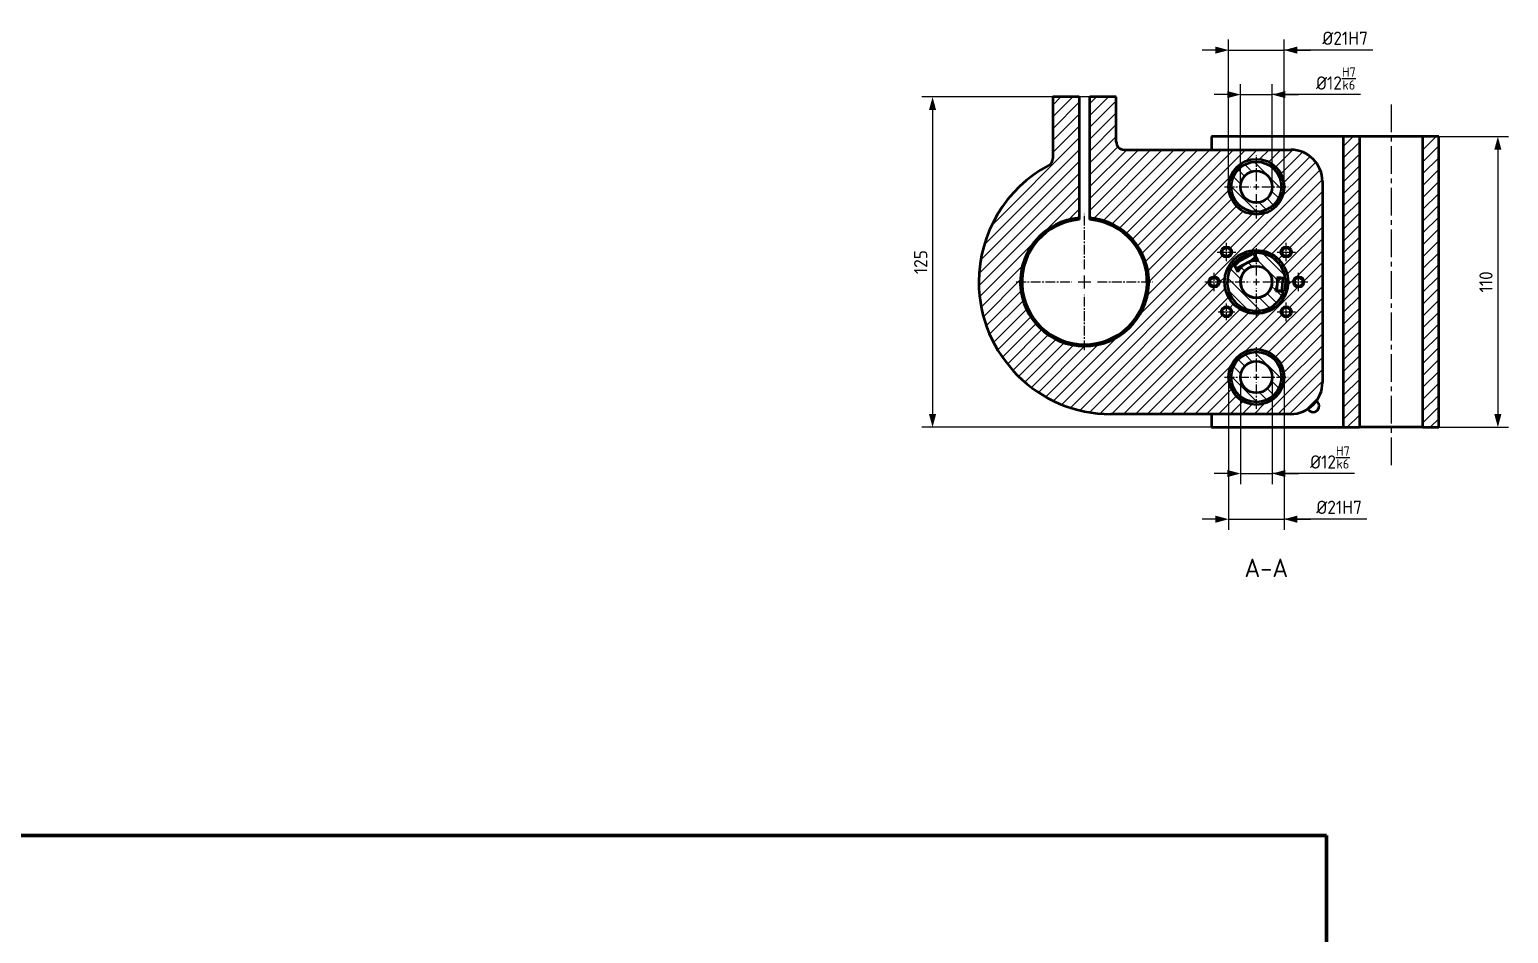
# Model space of a CAD drawing. Header units: millimetres. Extents: x -190 to 12889, y -227 to 3957.
# Drawn here: x 1975 to 2534, y 2264 to 2606 of the extents above; entities that cross this region are included whole.
import ezdxf

# ---------------------------------------------------------------- set-up
doc = ezdxf.new("R2010")
doc.units = ezdxf.units.MM
doc.header["$LTSCALE"] = 0.7
doc.header["$PDMODE"] = 35
doc.header["$PDSIZE"] = -4
doc.linetypes.add('CENTER2', pattern=[1.125, 0.75, -0.125, 0.125, -0.125])
doc.layers.get('0').update_dxf_attribs({"color": 255})
for name, color, linetype, lineweight in [('AM_5', 10, 'Continuous', 25), ('CON', 7, 'Continuous', 50), ('DIM', 94, 'Continuous', 25), ('KHUNGBV', 5, 'Continuous', 70)]:
    doc.layers.add(name, color=color, linetype=linetype, lineweight=lineweight)
doc.styles.add('TCVN-7284', font='tcvn+7284-2003r.ttf')
doc.dimstyles.new('TCVN_ISO-25_RadiusDia', dxfattribs={"dimtxt": 2.5, "dimasz": 2.5, "dimexe": 2, "dimexo": 0, "dimgap": 1, "dimtad": 1, "dimtoh": 1, "dimtxsty": 'TCVN-7284', "dimblk": 'Arrow', "dimcen": 0, "dimclrd": 256, "dimclre": 256, "dimclrt": 256, "dimadec": 0, "dimazin": 0, "dimtfac": 1, "dimtofl": 0, "dimtmove": 1, "dimatfit": 0, "dimldrblk": 'Arrow', "dimfxl": 1, "dimlwd": -1, "dimlwe": -1, "dimarcsym": 0})
pattern_1 = [(45, (-1043.6096, -738.1493), (-2.245064, 2.245064), [])]
pattern_2 = [(45, (1704.554, 2526.834), (-2.245064, 2.245064), [])]
pattern_3 = [(135, (254.2102, 564.0005), (-2.245064, -2.245064), [])]

# ---------------------------------------------------------------- blocks, each defined once
blk = doc.blocks.new('dfhjd')
at = {"layer": 'KHUNGBV', "color": 9, "ltscale": 5}
for p, q in [((6559.44, 3469.71), (7718.44, 3469.71)), ((7718.44, 3469.71), (7718.44, 2639.71))]:
    blk.add_line(p, q, dxfattribs=at)
blk = doc.blocks.new('Arrow')
at = {"layer": 'DIM'}
blk.add_solid([(-1, 0.27), (-1, -0.27), (0, 0)], dxfattribs=at)
blk = doc.blocks.new('*D867')
at = {"layer": 'Defpoints', "color": 0, "ltscale": 0.2, "transparency": 16777216}
for p in [(2385.95, 2580.49), (2316.44, 2455.49), (2507.95, 2455.49)]:
    blk.add_point(p, dxfattribs=at)
at = {"layer": 'DIM', "ltscale": 0.2, "transparency": 16777216}
for p, q in [((2385.95, 2580.49), (2312.44, 2580.49)), ((2316.44, 2575.49), (2316.44, 2460.49)), ((2507.95, 2455.49), (2312.44, 2455.49))]:
    blk.add_line(p, q, dxfattribs=at)
at = {"layer": 'DIM', "ltscale": 0.2, "transparency": 16777216, "xscale": 5.000000000000284, "yscale": 5.000000000000284, "zscale": 5.000000000000284}
for p, rotation in [((2316.44, 2580.49), 90), ((2316.44, 2455.49), 270)]:
    blk.add_blockref('Arrow', p, dxfattribs=dict(at, rotation=rotation))
at = {"layer": 'DIM', "ltscale": 0.2, "transparency": 16777216, "insert": (2311.94, 2517.99), "char_height": 5, "attachment_point": 5, "rotation": 90, "style": 'TCVN-7284'}
blk.add_mtext('125', dxfattribs=at)
blk = doc.blocks.new('*D870')
at = {"layer": 'Defpoints', "color": 0, "ltscale": 0.2, "transparency": 16777216}
for p in [(2444.95, 2581.38), (2432.95, 2546.49), (2444.95, 2546.49)]:
    blk.add_point(p, dxfattribs=at)
at = {"layer": 'DIM', "ltscale": 0.2, "transparency": 16777216}
for p, q in [((2432.95, 2546.49), (2432.95, 2585.38)), ((2444.95, 2546.49), (2444.95, 2585.38)), ((2427.95, 2581.38), (2422.95, 2581.38)), ((2432.95, 2581.38), (2444.95, 2581.38)), ((2478.31, 2581.38), (2444.95, 2581.38)), ((2449.95, 2581.38), (2454.95, 2581.38))]:
    blk.add_line(p, q, dxfattribs=at)
at = {"layer": 'DIM', "ltscale": 0.2, "transparency": 16777216, "xscale": 5.000000000000284, "yscale": 5.000000000000284, "zscale": 5.000000000000284}
blk.add_blockref('Arrow', (2432.95, 2581.38), dxfattribs=at)
at = {"layer": 'DIM', "ltscale": 0.2, "transparency": 16777216, "xscale": 5.000000000000284, "yscale": 5.000000000000284, "zscale": 5.000000000000284, "rotation": 180}
blk.add_blockref('Arrow', (2444.95, 2581.38), dxfattribs=at)
at = {"layer": 'DIM', "ltscale": 0.2, "transparency": 16777216, "insert": (2469.04, 2587.46), "char_height": 5, "attachment_point": 5, "style": 'TCVN-7284'}
blk.add_mtext('%%c12{\\H0.7x;\\SH7/k6;}', dxfattribs=at)
blk = doc.blocks.new('*D871')
at = {"layer": 'Defpoints', "color": 0, "ltscale": 0.2, "transparency": 16777216}
for p in [(2449.45, 2598.21), (2428.45, 2546.49), (2449.45, 2546.49)]:
    blk.add_point(p, dxfattribs=at)
at = {"layer": 'DIM', "ltscale": 0.2, "transparency": 16777216}
for p, q in [((2428.45, 2546.49), (2428.45, 2602.21)), ((2449.45, 2546.49), (2449.45, 2602.21)), ((2423.45, 2598.21), (2418.45, 2598.21)), ((2428.45, 2598.21), (2449.45, 2598.21)), ((2483.04, 2598.21), (2449.45, 2598.21)), ((2454.45, 2598.21), (2459.45, 2598.21))]:
    blk.add_line(p, q, dxfattribs=at)
at = {"layer": 'DIM', "ltscale": 0.2, "transparency": 16777216, "xscale": 5.000000000000284, "yscale": 5.000000000000284, "zscale": 5.000000000000284}
blk.add_blockref('Arrow', (2428.45, 2598.21), dxfattribs=at)
at = {"layer": 'DIM', "ltscale": 0.2, "transparency": 16777216, "xscale": 5.000000000000284, "yscale": 5.000000000000284, "zscale": 5.000000000000284, "rotation": 180}
blk.add_blockref('Arrow', (2449.45, 2598.21), dxfattribs=at)
at = {"layer": 'DIM', "ltscale": 0.2, "transparency": 16777216, "insert": (2472.54, 2602.71), "char_height": 5, "attachment_point": 5, "style": 'TCVN-7284'}
blk.add_mtext('%%c21H7', dxfattribs=at)
blk = doc.blocks.new('*D872')
at = {"layer": 'Defpoints', "color": 0, "ltscale": 0.2, "transparency": 16777216}
for p in [(2432.95, 2474.49), (2444.95, 2474.49), (2444.95, 2437.98)]:
    blk.add_point(p, dxfattribs=at)
at = {"layer": 'DIM', "ltscale": 0.2, "transparency": 16777216}
for p, q in [((2432.95, 2474.49), (2432.95, 2433.98)), ((2444.95, 2474.49), (2444.95, 2433.98)), ((2427.95, 2437.98), (2422.95, 2437.98)), ((2432.95, 2437.98), (2444.95, 2437.98)), ((2476.06, 2437.98), (2444.95, 2437.98)), ((2449.95, 2437.98), (2454.95, 2437.98))]:
    blk.add_line(p, q, dxfattribs=at)
at = {"layer": 'DIM', "ltscale": 0.2, "transparency": 16777216, "xscale": 5.000000000000284, "yscale": 5.000000000000284, "zscale": 5.000000000000284}
blk.add_blockref('Arrow', (2432.95, 2437.98), dxfattribs=at)
at = {"layer": 'DIM', "ltscale": 0.2, "transparency": 16777216, "xscale": 5.000000000000284, "yscale": 5.000000000000284, "zscale": 5.000000000000284, "rotation": 180}
blk.add_blockref('Arrow', (2444.95, 2437.98), dxfattribs=at)
at = {"layer": 'DIM', "ltscale": 0.2, "transparency": 16777216, "insert": (2466.79, 2444.06), "char_height": 5, "attachment_point": 5, "style": 'TCVN-7284'}
blk.add_mtext('%%c12{\\H0.7x;\\SH7/k6;}', dxfattribs=at)
blk = doc.blocks.new('*D873')
at = {"layer": 'Defpoints', "color": 0, "ltscale": 0.2, "transparency": 16777216}
for p in [(2428.45, 2474.49), (2449.45, 2474.49), (2449.45, 2420.7)]:
    blk.add_point(p, dxfattribs=at)
at = {"layer": 'DIM', "ltscale": 0.2, "transparency": 16777216}
for p, q in [((2428.45, 2474.49), (2428.45, 2416.7)), ((2449.45, 2474.49), (2449.45, 2416.7)), ((2423.45, 2420.7), (2418.45, 2420.7)), ((2428.45, 2420.7), (2449.45, 2420.7)), ((2480.77, 2420.7), (2449.45, 2420.7)), ((2454.45, 2420.7), (2459.45, 2420.7))]:
    blk.add_line(p, q, dxfattribs=at)
at = {"layer": 'DIM', "ltscale": 0.2, "transparency": 16777216, "xscale": 5.000000000000284, "yscale": 5.000000000000284, "zscale": 5.000000000000284}
blk.add_blockref('Arrow', (2428.45, 2420.7), dxfattribs=at)
at = {"layer": 'DIM', "ltscale": 0.2, "transparency": 16777216, "xscale": 5.000000000000284, "yscale": 5.000000000000284, "zscale": 5.000000000000284, "rotation": 180}
blk.add_blockref('Arrow', (2449.45, 2420.7), dxfattribs=at)
at = {"layer": 'DIM', "ltscale": 0.2, "transparency": 16777216, "insert": (2470.27, 2425.2), "char_height": 5, "attachment_point": 5, "style": 'TCVN-7284'}
blk.add_mtext('%%c21H7', dxfattribs=at)
blk = doc.blocks.new('*D868')
at = {"layer": 'Defpoints', "color": 0, "ltscale": 0.2, "transparency": 16777216}
for p in [(2507.95, 2565.49), (2507.95, 2455.49), (2530.32, 2455.49)]:
    blk.add_point(p, dxfattribs=at)
at = {"layer": 'DIM', "ltscale": 0.2, "transparency": 16777216}
for p, q in [((2507.95, 2565.49), (2534.32, 2565.49)), ((2530.32, 2560.49), (2530.32, 2460.49)), ((2507.95, 2455.49), (2534.32, 2455.49))]:
    blk.add_line(p, q, dxfattribs=at)
at = {"layer": 'DIM', "ltscale": 0.2, "transparency": 16777216, "xscale": 5.000000000000284, "yscale": 5.000000000000284, "zscale": 5.000000000000284}
for p, rotation in [((2530.32, 2565.49), 90), ((2530.32, 2455.49), 270)]:
    blk.add_blockref('Arrow', p, dxfattribs=dict(at, rotation=rotation))
at = {"layer": 'DIM', "ltscale": 0.2, "transparency": 16777216, "insert": (2525.82, 2510.49), "char_height": 5, "attachment_point": 5, "rotation": 90, "style": 'TCVN-7284'}
blk.add_mtext('110', dxfattribs=at)
blk = doc.blocks.new('*U825')
at = {"layer": 'AM_5', "color": 0, "linetype": 'CENTER2', "ltscale": 7, "transparency": 16777216}
for p, q in [((0, 4.86), (0, 25.82)), ((-25.82, 0), (-4.86, 0)), ((4.86, 0), (25.82, 0)), ((0, -25.82), (0, -4.86))]:
    blk.add_line(p, q, dxfattribs=at)
at = {"layer": 'AM_5', "color": 0, "linetype": 'Continuous', "ltscale": 7, "transparency": 16777216}
for p, q in [((-2.43, 0), (2.43, 0)), ((0, -2.43), (0, 2.43))]:
    blk.add_line(p, q, dxfattribs=at)
blk = doc.blocks.new('*U829')
at = {"layer": 'AM_5', "color": 0, "linetype": 'CENTER2', "ltscale": 7, "transparency": 16777216}
for p, q in [((0, 2.1), (0, 12)), ((-12, 0), (-2.1, 0)), ((2.1, 0), (12, 0)), ((0, -12), (0, -2.1))]:
    blk.add_line(p, q, dxfattribs=at)
at = {"layer": 'AM_5', "color": 0, "linetype": 'Continuous', "ltscale": 7, "transparency": 16777216}
for p, q in [((-1.05, 0), (1.05, 0)), ((0, -1.05), (0, 1.05))]:
    blk.add_line(p, q, dxfattribs=at)
blk = doc.blocks.new('*U830')
at = {"layer": 'AM_5', "color": 0, "linetype": 'CENTER2', "ltscale": 7, "transparency": 16777216}
for p, q in [((0, 2.4), (0, 13.5)), ((-13.5, 0), (-2.4, 0)), ((2.4, 0), (13.5, 0)), ((0, -13.5), (0, -2.4))]:
    blk.add_line(p, q, dxfattribs=at)
at = {"layer": 'AM_5', "color": 0, "linetype": 'Continuous', "ltscale": 7, "transparency": 16777216}
for p, q in [((-1.2, 0), (1.2, 0)), ((0, -1.2), (0, 1.2))]:
    blk.add_line(p, q, dxfattribs=at)
blk = doc.blocks.new('*U831')
at = {"layer": 'AM_5', "color": 0, "linetype": 'CENTER2', "ltscale": 7, "transparency": 16777216}
for p, q in [((0, 2.1), (0, 12)), ((-12, 0), (-2.1, 0)), ((2.1, 0), (12, 0)), ((0, -12), (0, -2.1))]:
    blk.add_line(p, q, dxfattribs=at)
at = {"layer": 'AM_5', "color": 0, "linetype": 'Continuous', "ltscale": 7, "transparency": 16777216}
for p, q in [((-1.05, 0), (1.05, 0)), ((0, -1.05), (0, 1.05))]:
    blk.add_line(p, q, dxfattribs=at)
blk = doc.blocks.new('*U832')
at = {"layer": 'AM_5', "color": 0, "linetype": 'CENTER2', "ltscale": 7, "transparency": 16777216}
for p, q in [((-3.5, 0), (-0.4, 0)), ((0, 0.4), (0, 3.5)), ((0.4, 0), (3.5, 0)), ((0, -3.5), (0, -0.4))]:
    blk.add_line(p, q, dxfattribs=at)
at = {"layer": 'AM_5', "color": 0, "linetype": 'Continuous', "ltscale": 7, "transparency": 16777216}
for p, q in [((-0.2, 0), (0.2, 0)), ((0, -0.2), (0, 0.2))]:
    blk.add_line(p, q, dxfattribs=at)
blk = doc.blocks.new('*U833')
at = {"layer": 'AM_5', "color": 0, "linetype": 'CENTER2', "ltscale": 7, "transparency": 16777216}
for p, q in [((-3.5, 0), (-0.4, 0)), ((0, 0.4), (0, 3.5)), ((0.4, 0), (3.5, 0)), ((0, -3.5), (0, -0.4))]:
    blk.add_line(p, q, dxfattribs=at)
at = {"layer": 'AM_5', "color": 0, "linetype": 'Continuous', "ltscale": 7, "transparency": 16777216}
for p, q in [((-0.2, 0), (0.2, 0)), ((0, -0.2), (0, 0.2))]:
    blk.add_line(p, q, dxfattribs=at)
blk = doc.blocks.new('*U834')
at = {"layer": 'AM_5', "color": 0, "linetype": 'CENTER2', "ltscale": 7, "transparency": 16777216}
for p, q in [((-3.5, 0), (-0.4, 0)), ((0, 0.4), (0, 3.5)), ((0.4, 0), (3.5, 0)), ((0, -3.5), (0, -0.4))]:
    blk.add_line(p, q, dxfattribs=at)
at = {"layer": 'AM_5', "color": 0, "linetype": 'Continuous', "ltscale": 7, "transparency": 16777216}
for p, q in [((-0.2, 0), (0.2, 0)), ((0, -0.2), (0, 0.2))]:
    blk.add_line(p, q, dxfattribs=at)
blk = doc.blocks.new('*U835')
at = {"layer": 'AM_5', "color": 0, "linetype": 'CENTER2', "ltscale": 7, "transparency": 16777216}
for p, q in [((-3.5, 0), (-0.4, 0)), ((0, 0.4), (0, 3.5)), ((0.4, 0), (3.5, 0)), ((0, -3.5), (0, -0.4))]:
    blk.add_line(p, q, dxfattribs=at)
at = {"layer": 'AM_5', "color": 0, "linetype": 'Continuous', "ltscale": 7, "transparency": 16777216}
for p, q in [((-0.2, 0), (0.2, 0)), ((0, -0.2), (0, 0.2))]:
    blk.add_line(p, q, dxfattribs=at)
blk = doc.blocks.new('*U836')
at = {"layer": 'AM_5', "color": 0, "linetype": 'CENTER2', "ltscale": 7, "transparency": 16777216}
for p, q in [((-3.11, 0), (-0.322, 0)), ((0, 0.322), (0, 3.11)), ((0.322, 0), (3.11, 0)), ((0, -3.11), (0, -0.322))]:
    blk.add_line(p, q, dxfattribs=at)
at = {"layer": 'AM_5', "color": 0, "linetype": 'Continuous', "ltscale": 7, "transparency": 16777216}
for p, q in [((-0.161, 0), (0.161, 0)), ((0, -0.161), (0, 0.161))]:
    blk.add_line(p, q, dxfattribs=at)
blk = doc.blocks.new('*U837')
at = {"layer": 'AM_5', "color": 0, "linetype": 'CENTER2', "ltscale": 7, "transparency": 16777216}
for p, q in [((-3.5, 0), (-0.4, 0)), ((0, 0.4), (0, 3.5)), ((0.4, 0), (3.5, 0)), ((0, -3.5), (0, -0.4))]:
    blk.add_line(p, q, dxfattribs=at)
at = {"layer": 'AM_5', "color": 0, "linetype": 'Continuous', "ltscale": 7, "transparency": 16777216}
for p, q in [((-0.2, 0), (0.2, 0)), ((0, -0.2), (0, 0.2))]:
    blk.add_line(p, q, dxfattribs=at)
blk = doc.blocks.new('*U864')
at = {"layer": 'AM_5', "color": 0, "linetype": 'CENTER2', "ltscale": 20, "transparency": 16777216}
blk.add_line((0, 67.14), (0, -70.94), dxfattribs=at)

msp = doc.modelspace()

# ---------------------------------------------------------------- hatches: boundary and pattern name
at = {"linetype": 'Continuous', "lineweight": 18}
h = msp.add_hatch(dxfattribs=at)
h.set_pattern_fill('ANSI31', color=92, style=0)
h.set_pattern_definition([(45, (254.2102, 564.0005), (-2.245064, 2.245064), [])])
edge = h.paths.add_edge_path(flags=0)
edge.add_line((2383.9462, 2460.4853), (2451.9462, 2460.4853))
edge.add_arc((2451.9462, 2472.4853), 12, 270, 360)
edge.add_line((2463.9462, 2472.4853), (2463.9462, 2548.4853))
edge.add_arc((2451.9462, 2548.4853), 12, 0, 90)
edge.add_line((2451.9462, 2560.4853), (2388.9462, 2560.4853))
edge.add_arc((2388.9462, 2563.4853), 3, 180, 270, ccw=False)
edge.add_line((2385.9462, 2563.4853), (2385.9462, 2580.4853))
edge.add_line((2385.9462, 2580.4853), (2375.9462, 2580.4853))
edge.add_line((2375.9462, 2580.4853), (2375.9462, 2534.7198))
edge.add_arc((2373.9462, 2510.4853), 24.3168, -265.282232, 85.282232, ccw=False)
edge.add_line((2371.9462, 2534.7198), (2371.9462, 2580.4853))
edge.add_line((2371.9462, 2580.4853), (2361.9462, 2580.4853))
edge.add_line((2361.9462, 2580.4853), (2361.9462, 2557.2186))
edge.add_arc((2358.9462, 2557.2186), 3, 298.144581, 360, ccw=False)
edge.add_arc((2383.9462, 2510.4853), 50, 118.144581, 180)
edge.add_arc((2383.9462, 2510.4853), 50, 180, 270)
edge = h.paths.add_edge_path(flags=0)
edge.add_arc((2454.9462, 2510.4853), 2, 0, 360)
edge = h.paths.add_edge_path(flags=0)
edge.add_arc((2450.2599, 2499.1716), 2, 0, 360)
edge = h.paths.add_edge_path(flags=0)
edge.add_arc((2427.6325, 2499.1716), 2, 0, 360)
edge = h.paths.add_edge_path(flags=0)
edge.add_arc((2422.9462, 2510.4853), 2, 0, 360)
edge = h.paths.add_edge_path(flags=0)
edge.add_arc((2427.6325, 2521.799), 2, 0, 360)
edge = h.paths.add_edge_path(flags=0)
edge.add_arc((2450.2599, 2521.799), 2, 0, 360)
edge = h.paths.add_edge_path(flags=0)
edge.add_arc((2438.9462, 2510.4853), 12, 0, 360)
edge = h.paths.add_edge_path(flags=0)
edge.add_arc((2438.9462, 2546.4853), 10.5, 0, 360)
edge = h.paths.add_edge_path(flags=0)
edge.add_arc((2438.9462, 2474.4853), 10.5, 0, 360)
h = msp.add_hatch(dxfattribs=at)
h.set_pattern_fill('ANSI31', color=92, style=0)
h.set_pattern_definition(pattern_1)
h.paths.add_polyline_path([(2471.9462, 2565.4853), (2471.9462, 2455.4853), (2477.9462, 2455.4853), (2477.9462, 2565.4853)], flags=0)
h = msp.add_hatch(dxfattribs=at)
h.set_pattern_fill('ANSI31', color=92, style=0)
h.set_pattern_definition(pattern_1)
h.paths.add_polyline_path([(2501.9462, 2455.4853), (2507.9462, 2455.4853), (2507.9462, 2565.4853), (2501.9462, 2565.4853)], flags=0)
h = msp.add_hatch(dxfattribs=at)
h.set_pattern_fill('ANSI31', color=6, angle=90, style=0)
h.set_pattern_definition(pattern_3)
edge = h.paths.add_edge_path(flags=0)
edge.add_arc((2438.9462, 2546.4853), 9.5, 0, 360)
edge = h.paths.add_edge_path(flags=0)
edge.add_arc((2438.9462, 2546.4853), 6, 0, 360)
at = {"linetype": 'Continuous'}
h = msp.add_hatch(dxfattribs=at)
h.set_pattern_fill('ANSI31', angle=90, style=0)
h.set_pattern_definition(pattern_3)
edge = h.paths.add_edge_path(flags=0)
edge.add_line((2437.9646, 2521.4415), (2439.5732, 2518.4607))
edge.add_arc((2438.9462, 2510.4853), 8, 85.50483, 151.205552)
edge.add_line((2431.9354, 2514.3387), (2430.3267, 2517.3194))
edge.add_arc((2438.9462, 2510.4853), 11, 141.590408, 340.448463)
edge.add_line((2449.312, 2506.8041), (2446.2108, 2507.1349))
edge.add_arc((2438.9462, 2510.4853), 8, 335.240475, 372.585219)
edge.add_line((2446.754, 2512.2285), (2449.8552, 2511.8978))
edge.add_arc((2438.9462, 2510.4853), 11, 7.377231, 95.119974)
edge = h.paths.add_edge_path(flags=0)
edge.add_arc((2438.9462, 2510.4853), 6, 0, 360)
at = {"linetype": 'Continuous', "lineweight": 18}
h = msp.add_hatch(dxfattribs=at)
h.set_pattern_fill('ANSI31', style=0)
h.set_pattern_definition(pattern_2)
h.paths.add_polyline_path([(2446.6486, 2507.2693), (2448.6373, 2507.0572), (2449.1423, 2511.7927), (2447.1536, 2512.0048)], flags=0)
h = msp.add_hatch(dxfattribs=at)
h.set_pattern_fill('ANSI31', color=6, angle=90, style=0)
h.set_pattern_definition(pattern_3)
edge = h.paths.add_edge_path(flags=0)
edge.add_arc((2438.9462, 2474.4853), 9.5, 0, 360)
edge = h.paths.add_edge_path(flags=0)
edge.add_arc((2438.9462, 2474.4853), 6, 0, 360)
at = {"layer": 'CON', "linetype": 'Continuous'}
h = msp.add_hatch(dxfattribs=at)
h.set_pattern_fill('ANSI31', style=0)
h.set_pattern_definition(pattern_2)
h.paths.add_polyline_path([(2438.8743, 2519.5372), (2437.9244, 2521.2973), (2430.4693, 2517.2738), (2431.4192, 2515.5138)], flags=0)

# ---------------------------------------------------------------- linework, layer by layer
at = {"layer": 'CON', "color": 7, "linetype": 'Continuous'}
for p, q in [((2361.9462, 2580.4853), (2361.9462, 2557.2186)), ((2371.9462, 2580.4853), (2361.9462, 2580.4853)), ((2371.9462, 2580.4853), (2371.9462, 2534.7198)), ((2375.9462, 2534.7198), (2375.9462, 2580.4853)), ((2385.9462, 2580.4853), (2375.9462, 2580.4853)), ((2385.9462, 2563.4853), (2385.9462, 2580.4853)), ((2421.9462, 2565.4853), (2421.9462, 2560.4853)), ((2471.9462, 2565.4853), (2421.9462, 2565.4853)), ((2477.9462, 2565.4853), (2471.9462, 2565.4853)), ((2471.9462, 2455.4853), (2471.9462, 2565.4853)), ((2477.9462, 2565.4853), (2477.9462, 2455.4853)), ((2501.9462, 2565.4853), (2477.9462, 2565.4853)), ((2501.9462, 2455.4853), (2501.9462, 2565.4853)), ((2507.9462, 2565.4853), (2501.9462, 2565.4853)), ((2507.9462, 2455.4853), (2507.9462, 2565.4853)), ((2388.9462, 2560.4853), (2451.9462, 2560.4853)), ((2463.9462, 2548.4853), (2463.9462, 2472.4853)), ((2371.9462, 2534.7198), (2371.9462, 2534.0595)), ((2375.9462, 2534.0595), (2375.9462, 2534.7198)), ((2437.9244, 2521.2973), (2430.4693, 2517.2738)), ((2438.8743, 2519.5372), (2431.4192, 2515.5138)), ((2437.9244, 2521.2973), (2438.8743, 2519.5372)), ((2439.5732, 2518.4607), (2437.9646, 2521.4415)), ((2430.3267, 2517.3194), (2431.9354, 2514.3387)), ((2431.4192, 2515.5138), (2430.4693, 2517.2738)), ((2449.8552, 2511.8978), (2446.754, 2512.2285)), ((2446.2108, 2507.1349), (2449.312, 2506.8041)), ((2446.6486, 2507.2693), (2446.6295, 2507.0902)), ((2446.6486, 2507.2693), (2447.1536, 2512.0048)), ((2448.6373, 2507.0572), (2446.6486, 2507.2693)), ((2447.1727, 2512.1838), (2447.1536, 2512.0048)), ((2447.1536, 2512.0048), (2449.1423, 2511.7927)), ((2448.6373, 2507.0572), (2448.6182, 2506.8781)), ((2448.6373, 2507.0572), (2449.1423, 2511.7927)), ((2449.1614, 2511.9717), (2449.1423, 2511.7927)), ((2437.2927, 2468.7588), (2437.214, 2468.7429)), ((2451.9462, 2460.4853), (2383.9462, 2460.4853)), ((2421.9462, 2460.4853), (2421.9462, 2455.4853)), ((2421.9462, 2455.4853), (2471.9462, 2455.4853)), ((2471.9462, 2455.4853), (2477.9462, 2455.4853)), ((2501.9462, 2455.4853), (2477.9462, 2455.4853)), ((2501.9462, 2455.4853), (2507.9462, 2455.4853))]:
    msp.add_line(p, q, dxfattribs=at)
for centre, radius in [((2438.9462, 2546.4853), 10.5), ((2438.9462, 2546.4853), 9.5), ((2438.9462, 2546.4853), 6), ((2427.6325, 2521.799), 2), ((2427.6325, 2521.799), 1.61), ((2450.2599, 2521.799), 2), ((2450.2599, 2521.799), 1.61), ((2438.9462, 2510.4853), 12), ((2422.9462, 2510.4853), 2), ((2438.9462, 2510.4853), 6), ((2454.9462, 2510.4853), 2), ((2422.9462, 2510.4853), 1.61), ((2454.9462, 2510.4853), 1.61), ((2427.6325, 2499.1716), 2), ((2450.2599, 2499.1716), 2), ((2427.6325, 2499.1716), 1.61), ((2450.2599, 2499.1716), 1.61), ((2438.9462, 2474.4853), 10.5), ((2438.9462, 2474.4853), 9.5), ((2438.9462, 2474.4853), 6)]:
    msp.add_circle(centre, radius, dxfattribs=at)
for centre, radius, start, end in [((2388.9462, 2563.4853), 3, 180, 270), ((2358.9462, 2557.2186), 3, 298.144581, 0), ((2451.9462, 2548.4853), 12, 0, 90), ((2383.9462, 2510.4853), 50, 118.144581, 180), ((2373.9462, 2510.4853), 24.3168, 94.717768, 85.282232), ((2373.9462, 2510.4853), 23.6588, 94.849294, 85.150706), ((2438.9462, 2510.4853), 8, 85.50483, 151.205552), ((2438.9462, 2510.4853), 11, 7.377231, 95.119974), ((2438.9462, 2510.4853), 11, 141.590408, 340.448463), ((2438.9462, 2510.4853), 6, 100.26587, 10.26587), ((2438.9462, 2510.4853), 8, 335.240475, 12.585219), ((2383.9462, 2510.4853), 50, 180, 270), ((2451.9462, 2472.4853), 12, 270, 0), ((2460.4462, 2463.4853), 2.25, 208.47587, 270), ((2460.4462, 2463.4853), 2.25, 270, 58.250976)]:
    msp.add_arc(centre, radius, start, end, dxfattribs=at)
for points, knots in [([(2430.3267, 2517.3194), (2430.3417, 2517.3382), (2430.4471, 2517.4706), (2430.7887, 2517.8836), (2431.5752, 2518.685), (2432.6858, 2519.5728), (2433.9945, 2520.3451), (2435.3168, 2520.8978), (2436.5337, 2521.2392), (2437.4854, 2521.3956), (2437.818, 2521.4274), (2437.9646, 2521.4415)], [0, 0, 0, 0, 0.020139219, 0.141520135, 0.269491917, 0.402684561, 0.529107278, 0.648159624, 0.769087226, 0.89828588, 1, 1, 1, 1]), ([(2449.8494, 2511.8984), (2449.8564, 2511.8594), (2449.9313, 2511.4368), (2449.9765, 2510.3561), (2449.8594, 2508.8774), (2449.5964, 2507.6298), (2449.3801, 2507.0368), (2449.2958, 2506.8059)], [0, 0, 0, 0, 0.0289833, 0.31398228, 0.58303257, 0.83758243, 1, 1, 1, 1])]:
    msp.add_open_spline(points, degree=3, knots=knots, dxfattribs=at)

# ---------------------------------------------------------------- block references
at = {"layer": 'AM_5', "linetype": 'CENTER2', "ltscale": 20}
msp.add_blockref('*U864', (2489.9462, 2510.4853), dxfattribs=at)
at = {"layer": 'AM_5', "linetype": 'CENTER2', "ltscale": 7}
for name, p in [('*U829', (2438.9462, 2546.4853)), ('*U825', (2373.9462, 2510.4853)), ('*U832', (2427.6325, 2521.799)), ('*U830', (2438.9462, 2510.4853)), ('*U833', (2450.2599, 2521.799)), ('*U837', (2422.9462, 2510.4853)), ('*U834', (2454.9462, 2510.4853)), ('*U836', (2427.6325, 2499.1716)), ('*U835', (2450.2599, 2499.1716)), ('*U831', (2438.9462, 2474.4853))]:
    msp.add_blockref(name, p, dxfattribs=at)
at = {"layer": 'AM_5', "xscale": 0.75, "yscale": 0.75, "zscale": 0.75}
msp.add_blockref('dfhjd', (-3323.3385, -301.25), dxfattribs=at)

# ---------------------------------------------------------------- texts
at = {"insert": (2434.4295, 2405.7762), "char_height": 7, "width": 65.664251, "attachment_point": 1, "style": 'TCVN-7284'}
msp.add_mtext('A-A', dxfattribs=at)

# ---------------------------------------------------------------- dimensions: what is measured, and where the dimension line sits
at = {"layer": 'DIM', "ltscale": 0.2}
for base, p1, p2, text, picture, middle in [((2449.4462, 2598.2082), (2428.4462, 2546.4853), (2449.4462, 2546.4853), '<>H7', '*D871', (2472.5367, 2598.2082)), ((2444.9462, 2581.3805), (2432.9462, 2546.4853), (2444.9462, 2546.4853), '<>{\\H0.7x;\\SH7/k6;}', '*D870', (2469.04, 2578.8782)), ((2449.4462, 2420.7032), (2428.4462, 2474.4853), (2449.4462, 2474.4853), '<>H7', '*D873', (2470.27, 2422.2475)), ((2444.9462, 2437.9817), (2432.9462, 2474.4853), (2444.9462, 2474.4853), '<>{\\H0.7x;\\SH7/k6;}', '*D872', (2466.7863, 2438.8656))]:
    dim = msp.add_linear_dim(base=base, p1=p1, p2=p2, text=text, dimstyle='TCVN_ISO-25_RadiusDia', override={"dimscale": 2, "dimpost": '%%c<>'}, dxfattribs=at)
    dim.commit()
    dim.dimension.update_dxf_attribs({"geometry": picture, "text_midpoint": middle, "dimtype": 160})
dim = msp.add_linear_dim(base=(2316.436, 2455.4853), p1=(2385.9462, 2580.4853), p2=(2507.9462, 2455.4853), angle=90, dimstyle='TCVN_ISO-25_RadiusDia', override={"dimscale": 2, "dimtmove": 1}, dxfattribs=at)
dim.commit()
dim.dimension.update_dxf_attribs({"geometry": '*D867', "text_midpoint": (2316.436, 2517.9853), "dimtype": 160})
dim = msp.add_linear_dim(base=(2530.3154, 2455.4853), p1=(2507.9462, 2565.4853), p2=(2507.9462, 2455.4853), angle=90, dimstyle='TCVN_ISO-25_RadiusDia', override={"dimscale": 2, "dimtmove": 1}, dxfattribs=at)
dim.commit()
dim.dimension.update_dxf_attribs({"geometry": '*D868', "text_midpoint": (2525.8154, 2510.4853)})

doc.saveas('drawing.dxf')
